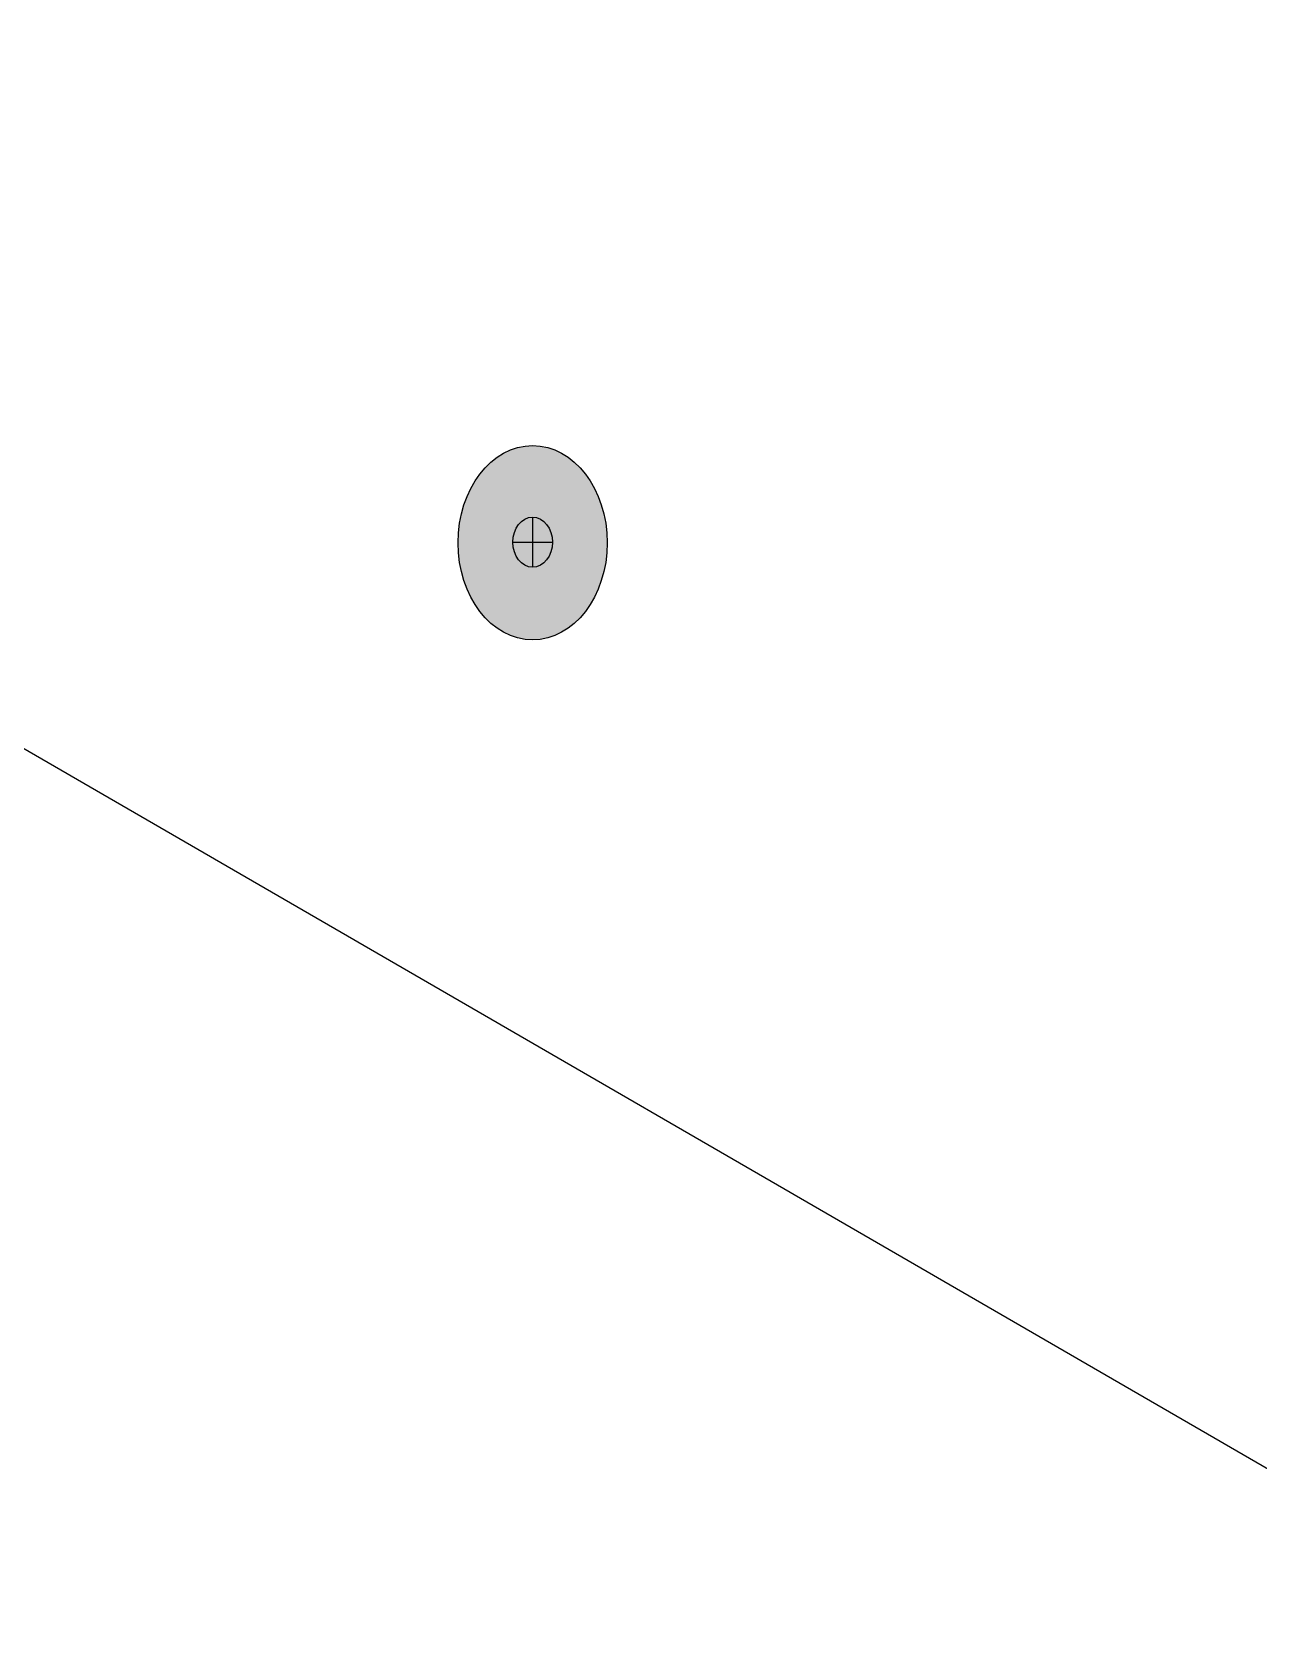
# Model space of a CAD drawing. Extents: x -1279 to 5791, y -3809 to 1769.
# Drawn here: x 626.4 to 686.7, y 997.2 to 1076.5 of the extents above; entities that cross this region are included whole.
import ezdxf

# ---------------------------------------------------------------- set-up
doc = ezdxf.new("R2010")
doc.units = 0
doc.header["$MEASUREMENT"] = 0
doc.layers.add('G-ANNO-TTLB', color=7, linetype='Continuous', lineweight=0)
doc.layers.add('TYVEK', color=7, linetype='Continuous', lineweight=0)

# ---------------------------------------------------------------- blocks, each defined once
blk = doc.blocks.new('Block_163')
at = {"layer": 'TYVEK', "true_color": 0x003b71, "transparency": 33554687}
h = blk.add_hatch(color=156, dxfattribs=at)
h.dxf.hatch_style = 2
edge = h.paths.add_edge_path()
edge.add_ellipse((650.985, 1051.431), major_axis=(0, 4.781), ratio=0.766948, start_angle=0, end_angle=360)
at = {"layer": 'TYVEK', "color": 18, "lineweight": 25, "true_color": 0x080808}
for p, q in [((650.985, 1052.694), (650.985, 1050.227)), ((650.011, 1051.461), (651.958, 1051.461))]:
    blk.add_line(p, q, dxfattribs=at)
at = {"layer": 'TYVEK', "color": 18, "lineweight": 25, "true_color": 0x000000}
blk.add_ellipse((650.985, 1051.431), major_axis=(0, 4.781), ratio=0.766948, dxfattribs=at)
at = {"layer": 'TYVEK', "color": 18, "lineweight": 25, "true_color": 0x080808}
blk.add_ellipse((650.985, 1051.461), major_axis=(0, 1.234), ratio=0.788846, dxfattribs=at)

msp = doc.modelspace()

# ---------------------------------------------------------------- hatches: boundary and pattern name
at = {"layer": 'G-ANNO-TTLB', "true_color": 0xff00ff, "transparency": 33554687}
h = msp.add_hatch(color=6, dxfattribs=at)
edge = h.paths.add_edge_path()
edge.add_spline(control_points=[(1773.018, -796.5), (1773.018, -796.5), (-1156.5, -796.5), (-1156.5, -796.5), (-1156.5, -796.5), (-1156.5, 1660.5), (-1156.5, 1660.5), (-1156.5, 1660.5), (1773.018, 1660.5), (1773.018, 1660.5), (1773.018, 1660.5), (1773.018, -796.5), (1773.018, -796.5)], knot_values=[0, 0, 0, 0, 1, 1, 1, 2, 2, 2, 3, 3, 3, 4, 4, 4, 4], degree=3, periodic=0)
edge = h.paths.add_edge_path()
edge.add_spline(control_points=[(-1147.5, 1651.5), (-1147.5, 1651.5), (-1147.5, -787.5), (-1147.5, -787.5), (-1147.5, -787.5), (1764.018, -787.5), (1764.018, -787.5), (1764.018, -787.5), (1764.018, 1651.5), (1764.018, 1651.5), (1764.018, 1651.5), (-1147.5, 1651.5), (-1147.5, 1651.5)], knot_values=[0, 0, 0, 0, 1, 1, 1, 2, 2, 2, 3, 3, 3, 4, 4, 4, 4], degree=3, periodic=0)
edge.add_line((-1147.5, 1651.5), (-1147.5, 1651.5))

# ---------------------------------------------------------------- linework, layer by layer
at = {"layer": 'G-ANNO-TTLB'}
for points in [[(1773.018, -796.5), (1773.018, -796.5), (-1156.5, -796.5), (-1156.5, -796.5), (-1156.5, -796.5), (-1156.5, 1660.5), (-1156.5, 1660.5), (-1156.5, 1660.5), (1773.018, 1660.5), (1773.018, 1660.5), (1773.018, 1660.5), (1773.018, -796.5), (1773.018, -796.5)], [(-1147.5, 1651.5), (-1147.5, 1651.5), (-1147.5, -787.5), (-1147.5, -787.5), (-1147.5, -787.5), (1764.018, -787.5), (1764.018, -787.5), (1764.018, -787.5), (1764.018, 1651.5), (1764.018, 1651.5), (1764.018, 1651.5), (-1147.5, 1651.5), (-1147.5, 1651.5)]]:
    msp.add_open_spline(points, degree=3, knots=[0, 0, 0, 0, 1, 1, 1, 2, 2, 2, 3, 3, 3, 4, 4, 4, 4], dxfattribs=at)
at = {"layer": 'TYVEK', "color": 18, "lineweight": 25, "true_color": 0x000000}
msp.add_line((576.866, 1069.727), (845.657, 914.117), dxfattribs=at)

# ---------------------------------------------------------------- block references
at = {"layer": 'TYVEK'}
msp.add_blockref('Block_163', (0, 0), dxfattribs=at)

doc.saveas('drawing.dxf')
